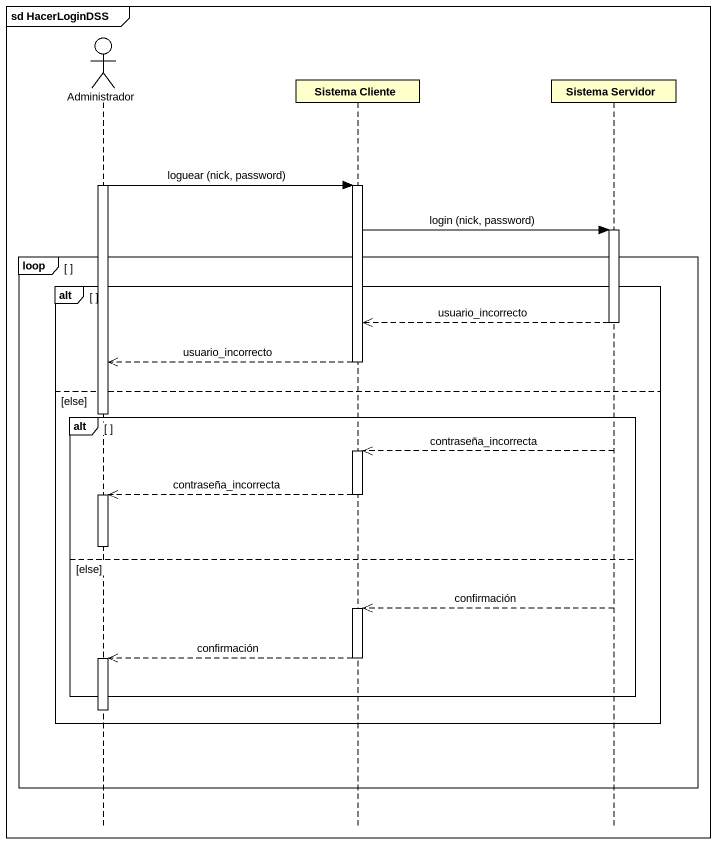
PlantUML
@startuml
mainframe sd HacerLoginDSS
hide footbox
actor Administrador
participant "Sistema Cliente" as Sistema_Cliente
participant "Sistema Servidor" as Sistema_Servidor

activate Administrador
Administrador -> Sistema_Cliente : loguear (nick, password)
activate Sistema_Cliente
Sistema_Cliente -> Sistema_Servidor : login (nick, password)
activate Sistema_Servidor
loop
  alt
    Sistema_Servidor -->> Sistema_Cliente : usuario_incorrecto
    deactivate Sistema_Servidor
    Sistema_Cliente -->> Administrador : usuario_incorrecto
    deactivate Sistema_Cliente
  else else
    deactivate Administrador
    alt
      Sistema_Servidor -->> Sistema_Cliente : contraseña_incorrecta
      activate Sistema_Cliente
      Sistema_Cliente -->> Administrador : contraseña_incorrecta
      deactivate Sistema_Cliente
      activate Administrador
      deactivate Administrador
    else else
      Sistema_Servidor -->> Sistema_Cliente : confirmación
      activate Sistema_Cliente
      Sistema_Cliente -->> Administrador : confirmación
      deactivate Sistema_Cliente
      activate Administrador
    end
    deactivate Administrador
  end
end
@enduml
